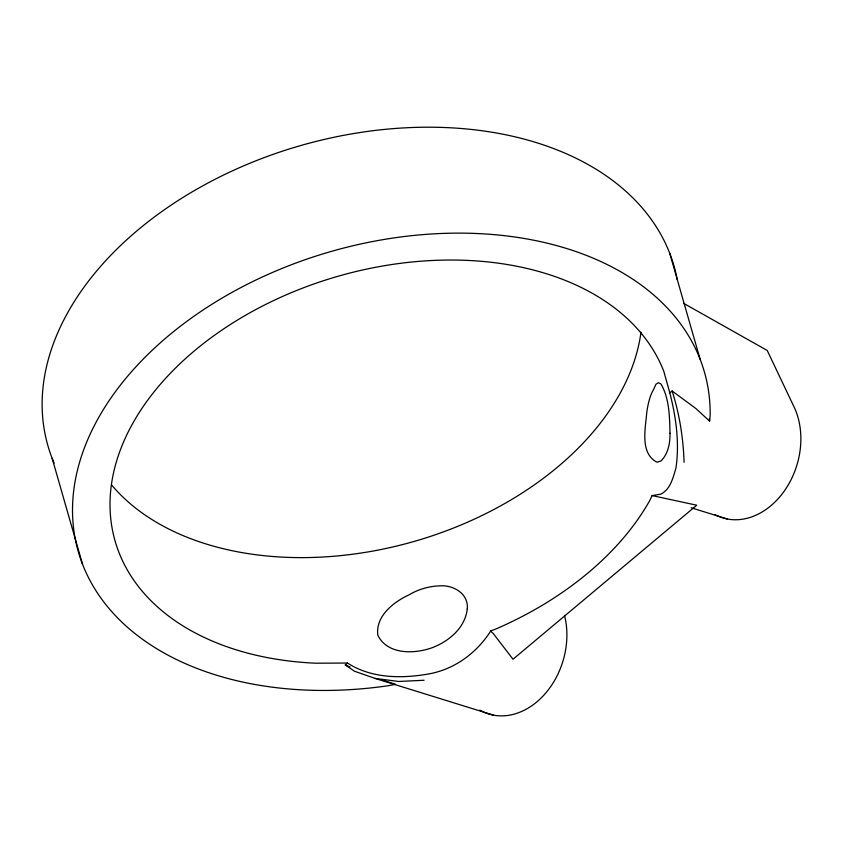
<?xml version="1.0" encoding="UTF-8"?>
<svg xmlns="http://www.w3.org/2000/svg" width="843" height="843" viewBox="0 0 843 843"><rect width="100%" height="100%" fill="white"/><g stroke="black" fill="none" stroke-linecap="round" stroke-linejoin="round"><path stroke-width="1.26" d="M669.837 392.912L663.82 371.394A287.379 193.036 -16 0 0 194.501 350.772A287.379 193.036 -16 0 0 315.693 663.199L347.558 663.051C371.995 678.963 403.502 678.741 431.184 673.483L432.543 673.178C456.305 667.782 476.464 652.587 489.825 632.419L490.542 631.017L496.274 628.825A287.379 193.036 -16 0 0 650.111 499.878L652.113 495.589L660.954 494.114C670.606 489.056 672.946 477.876 675.896 468.36C679.658 443.081 676.107 417.475 669.837 392.912L672.113 390.994L695.802 408.444L709.574 421.121L710.154 415.747A325.693 218.78 -16 0 0 394.661 237.81A325.693 218.78 -16 0 0 72.53 507.834A325.693 218.78 -16 0 0 388.012 685.77L395.578 684.326L382.121 679.922M493.397 715.127L374.998 678.404L354.492 671.218L345.282 664.958L347.558 663.051M424.092 680.259L398.739 681.481L374.998 678.404M691.144 507.771L727.383 519.003M652.113 495.589L696.75 505.22L513.018 659.237L493.208 633.472L490.542 631.017M345.282 664.958L350.003 666.961M683.641 303.343L767.225 350.477L794.127 407.085A71.845 55.364 -72.8 0 1 783.368 492.312A71.845 55.364 -72.8 0 1 714.969 514.62M672.113 390.994C679.49 414.039 683.304 438.16 684.084 462.322M669.774 253.416L700.154 359.35M52.15 458.307L82.53 564.23M709.395 418.665L709.574 421.121M564.515 615.401A71.845 55.364 -72.8 0 1 544.504 694.442A71.845 55.364 -72.8 0 1 479.836 710.101M641.007 332.174A287.379 193.036 -16 0 1 414.777 541.248A287.379 193.036 -16 0 1 111.497 484.851M54.121 463.134A325.693 218.78 -16 0 1 297.379 146.513A325.693 218.78 -16 0 1 677.256 279.697M669.985 433.176C670.227 443.091 668.193 453.934 660.838 461.11L656.95 462.196C639.647 453.239 645.506 428.202 646.802 412.185A48.631 13.931 89.7 0 1 653.399 389.919L655.959 384.25L658.404 382.722L660.975 383.965C669.426 398.665 669.605 416.684 669.985 433.176M467.254 609.036C465.125 627.508 449.677 640.712 433.27 647.298C415.22 654.231 387.358 655.127 377.801 635.127C375.42 616.296 393.333 602.134 408.686 595.032A48.631 36.028 -15.6 0 1 439.624 585.853C453.281 584.757 468.845 593.609 467.254 609.036"/></g></svg>
